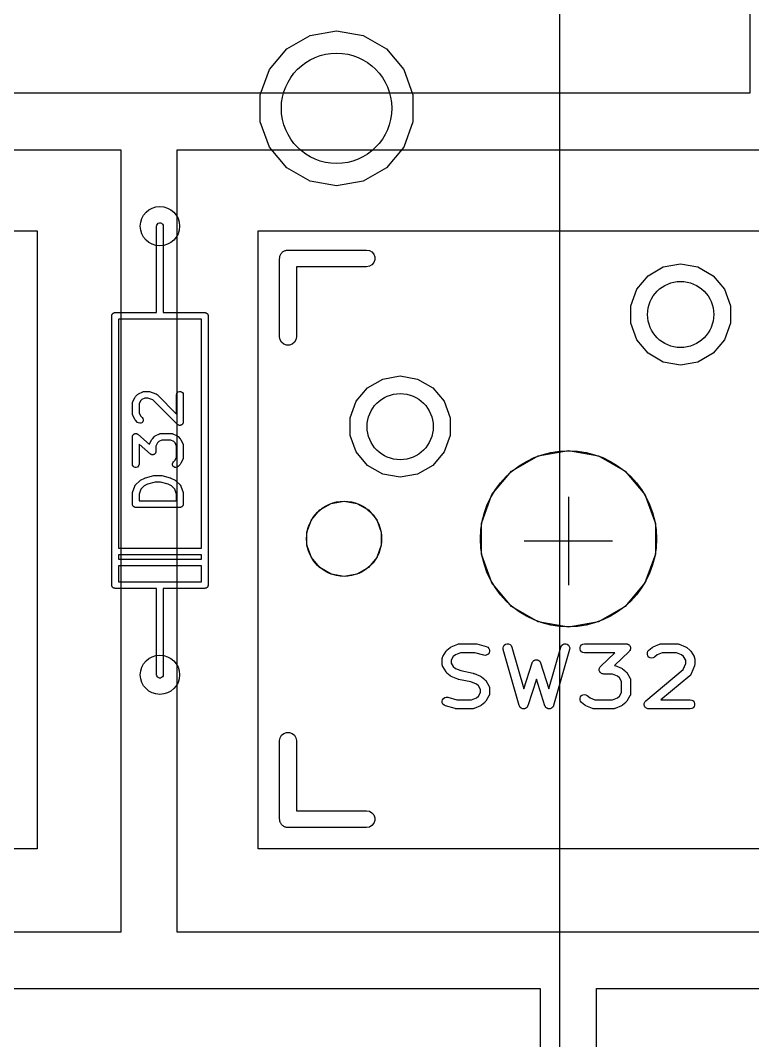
# Model space of a CAD drawing. Header units: millimetres. Extents: x 71 to 299, y 93 to 256.
# Drawn here: x 126.04 to 142.62, y 147.42 to 170.52 of the extents above; entities that cross this region are included whole.
import ezdxf

# ---------------------------------------------------------------- set-up
doc = ezdxf.new("R2010")
doc.units = ezdxf.units.MM
for name, color, linetype in [('BLACK', 7, 'Continuous'), ('PCB', 4, 'Continuous'), ('PCB_参照', 4, 'Continuous'), ('プレート', 6, 'Continuous'), ('物理キー', 7, 'Continuous'), ('裏面', 3, 'Continuous')]:
    doc.layers.add(name, color=color, linetype=linetype)
doc.layers.add('補助線', color=4, linetype='Continuous', transparency=0.6)

# ---------------------------------------------------------------- blocks, each defined once
blk = doc.blocks.new('PCB詳細')
at = {"layer": 'BLACK'}
for p, q in [((67.8708, -86.9043), (68.3992, -86.5993)), ((68.3992, -86.5993), (69, -86.4933)), ((69, -86.4933), (69.6008, -86.5993)), ((69.6008, -86.5993), (70.1292, -86.9043)), ((67.4787, -87.3717), (67.8708, -86.9043)), ((70.1292, -86.9043), (70.5213, -87.3717)), ((67.27, -87.945), (67.4787, -87.3717)), ((70.5213, -87.3717), (70.73, -87.945)), ((67.27, -88.555), (67.27, -87.945)), ((70.73, -87.945), (70.73, -88.555)), ((67.4787, -89.1283), (67.27, -88.555)), ((70.73, -88.555), (70.5213, -89.1283)), ((67.8708, -89.5957), (67.4787, -89.1283)), ((70.5213, -89.1283), (70.1292, -89.5957)), ((68.3992, -89.9007), (67.8708, -89.5957)), ((70.1292, -89.5957), (69.6008, -89.9007)), ((69, -90.0067), (68.3992, -89.9007)), ((69.6008, -89.9007), (69, -90.0067)), ((64.925, -90.92), (64.9295, -90.8943)), ((64.925, -92.19), (64.925, -90.92)), ((64.9295, -90.8943), (64.9425, -90.8718)), ((64.9425, -90.8718), (64.9625, -90.855)), ((64.9625, -90.855), (64.987, -90.8461)), ((64.987, -90.8461), (65.013, -90.8461)), ((65.013, -90.8461), (65.0375, -90.855)), ((65.0375, -90.855), (65.0575, -90.8718)), ((65.0575, -90.8718), (65.0705, -90.8943)), ((65.0705, -90.8943), (65.075, -90.92)), ((65.075, -90.92), (65.075, -92.19)), ((67.7775, -91.5041), (67.792, -91.4957)), ((67.792, -91.4957), (67.8047, -91.485)), ((67.8047, -91.485), (67.8204, -91.4793)), ((67.8204, -91.4793), (67.8348, -91.471)), ((67.8348, -91.471), (67.8513, -91.4681)), ((67.8513, -91.4681), (67.8669, -91.4624)), ((67.8669, -91.4624), (67.8836, -91.4624)), ((67.8836, -91.4624), (67.9, -91.4595)), ((67.9, -91.4595), (69.678, -91.4595)), ((69.678, -91.4595), (69.7432, -91.471)), ((69.7432, -91.471), (69.8005, -91.5041)), ((67.7095, -91.65), (67.7124, -91.6336)), ((67.7095, -93.428), (67.7095, -91.65)), ((67.7124, -91.6169), (67.7181, -91.6013)), ((67.7124, -91.6336), (67.7124, -91.6169)), ((67.7181, -91.6013), (67.721, -91.5848)), ((67.721, -91.5848), (67.7293, -91.5704)), ((67.7293, -91.5704), (67.735, -91.5547)), ((67.735, -91.5547), (67.7457, -91.542)), ((67.7457, -91.542), (67.7541, -91.5275)), ((67.7541, -91.5275), (67.7668, -91.5168)), ((67.7668, -91.5168), (67.7775, -91.5041)), ((69.8005, -91.5041), (69.843, -91.5547)), ((69.843, -91.5547), (69.8656, -91.6169)), ((69.8656, -91.6831), (69.843, -91.7452)), ((69.8656, -91.6169), (69.8656, -91.6831)), ((69.678, -91.8405), (68.0905, -91.8405)), ((68.0905, -91.8405), (68.0905, -93.428)), ((69.7432, -91.829), (69.678, -91.8405)), ((69.8005, -91.7959), (69.7432, -91.829)), ((69.843, -91.7452), (69.8005, -91.7959)), ((76.0525, -92.0411), (76.3976, -91.8418)), ((76.3976, -91.8418), (76.79, -91.7726)), ((76.79, -91.7726), (77.1824, -91.8418)), ((77.1824, -91.8418), (77.5275, -92.0411)), ((64.925, -92.877), (64.925, -92.19)), ((65.075, -92.19), (65.075, -92.877)), ((75.7964, -92.3463), (76.0525, -92.0411)), ((77.5275, -92.0411), (77.7836, -92.3463)), ((75.6601, -92.7208), (75.7964, -92.3463)), ((77.7836, -92.3463), (77.9199, -92.7208)), ((63.9415, -92.8913), (63.9465, -92.887)), ((63.9465, -92.887), (63.9527, -92.8848)), ((63.9527, -92.8848), (63.9583, -92.8815)), ((63.9583, -92.8815), (63.9648, -92.8804)), ((63.9648, -92.8804), (63.971, -92.8781)), ((63.971, -92.8781), (63.9775, -92.8781)), ((63.9775, -92.8781), (63.984, -92.877)), ((63.984, -92.877), (64.925, -92.877)), ((65.075, -92.877), (66.016, -92.877)), ((66.016, -92.877), (66.0225, -92.8781)), ((66.0225, -92.8781), (66.029, -92.8781)), ((66.029, -92.8781), (66.0352, -92.8804)), ((66.0352, -92.8804), (66.0417, -92.8815)), ((66.0417, -92.8815), (66.0473, -92.8848)), ((66.0473, -92.8848), (66.0535, -92.887)), ((66.0535, -92.887), (66.0585, -92.8913)), ((75.6601, -93.1192), (75.6601, -92.7208)), ((77.9199, -92.7208), (77.9199, -93.1192)), ((63.909, -92.952), (63.9101, -92.9455)), ((63.909, -99.048), (63.909, -92.952)), ((63.9101, -92.939), (63.9124, -92.9328)), ((63.9101, -92.9455), (63.9101, -92.939)), ((63.9124, -92.9328), (63.9135, -92.9263)), ((63.9135, -92.9263), (63.9168, -92.9207)), ((63.9168, -92.9207), (63.919, -92.9145)), ((63.919, -92.9145), (63.9233, -92.9095)), ((63.9233, -92.9095), (63.9265, -92.9038)), ((63.9265, -92.9038), (63.9316, -92.8996)), ((63.9316, -92.8996), (63.9358, -92.8945)), ((63.9358, -92.8945), (63.9415, -92.8913)), ((65, -93.027), (64.059, -93.027)), ((64.059, -93.027), (64.059, -98.211)), ((65.941, -93.027), (65, -93.027)), ((65.941, -98.211), (65.941, -93.027)), ((66.0585, -92.8913), (66.0642, -92.8945)), ((66.0642, -92.8945), (66.0684, -92.8996)), ((66.0684, -92.8996), (66.0735, -92.9038)), ((66.0735, -92.9038), (66.0767, -92.9095)), ((66.0767, -92.9095), (66.081, -92.9145)), ((66.081, -92.9145), (66.0832, -92.9207)), ((66.0832, -92.9207), (66.0865, -92.9263)), ((66.0865, -92.9263), (66.0876, -92.9328)), ((66.0876, -92.9328), (66.0899, -92.939)), ((66.0899, -92.939), (66.0899, -92.9455)), ((66.0899, -92.9455), (66.091, -92.952)), ((66.091, -92.952), (66.091, -99.048)), ((75.7964, -93.4937), (75.6601, -93.1192)), ((77.9199, -93.1192), (77.7836, -93.4937)), ((67.721, -93.4932), (67.7095, -93.428)), ((67.7541, -93.5505), (67.721, -93.4932)), ((67.8047, -93.593), (67.7541, -93.5505)), ((68.0459, -93.5505), (67.9952, -93.593)), ((68.079, -93.4932), (68.0459, -93.5505)), ((68.0905, -93.428), (68.079, -93.4932)), ((76.0525, -93.7989), (75.7964, -93.4937)), ((77.7836, -93.4937), (77.5275, -93.7989)), ((67.8669, -93.6156), (67.8047, -93.593)), ((67.9331, -93.6156), (67.8669, -93.6156)), ((67.9952, -93.593), (67.9331, -93.6156)), ((76.3976, -93.9982), (76.0525, -93.7989)), ((77.5275, -93.7989), (77.1824, -93.9982)), ((76.79, -94.0674), (76.3976, -93.9982)), ((77.1824, -93.9982), (76.79, -94.0674)), ((69.7025, -94.5811), (70.0476, -94.3818)), ((70.0476, -94.3818), (70.44, -94.3126)), ((70.44, -94.3126), (70.8324, -94.3818)), ((70.8324, -94.3818), (71.1775, -94.5811)), ((64.447, -94.7803), (64.4946, -94.7327)), ((64.4946, -94.7327), (64.5044, -94.7258)), ((64.5044, -94.7258), (64.5141, -94.7186)), ((64.5141, -94.7186), (64.6093, -94.671)), ((64.6093, -94.671), (64.6135, -94.6698)), ((64.6135, -94.6698), (64.6172, -94.6676)), ((64.6172, -94.6676), (64.6259, -94.6661)), ((64.6259, -94.6661), (64.6343, -94.6636)), ((64.6343, -94.6636), (64.6386, -94.6638)), ((64.6386, -94.6638), (64.6429, -94.6631)), ((64.6429, -94.6631), (64.7381, -94.6631)), ((64.7381, -94.6631), (64.7499, -94.6652)), ((64.7499, -94.6652), (64.7618, -94.6669)), ((64.7618, -94.6669), (64.9047, -94.7146)), ((64.9047, -94.7146), (64.9085, -94.7166)), ((64.9085, -94.7166), (64.9126, -94.7177)), ((64.9126, -94.7177), (64.9198, -94.7228)), ((64.9198, -94.7228), (64.9276, -94.727)), ((64.9276, -94.727), (64.9304, -94.7302)), ((64.9304, -94.7302), (64.934, -94.7327)), ((64.934, -94.7327), (65.3774, -95.1761)), ((65.3774, -94.7381), (65.3819, -94.7124)), ((65.3774, -95.1761), (65.3774, -94.7381)), ((65.3819, -94.7124), (65.3949, -94.6899)), ((65.3949, -94.6899), (65.4149, -94.6731)), ((65.4149, -94.6731), (65.4394, -94.6642)), ((65.4394, -94.6642), (65.4654, -94.6642)), ((65.4654, -94.6642), (65.4899, -94.6731)), ((65.4899, -94.6731), (65.5098, -94.6899)), ((65.5098, -94.6899), (65.5229, -94.7124)), ((65.5229, -94.7124), (65.5274, -94.7381)), ((65.5274, -94.7381), (65.5274, -95.3571)), ((69.4464, -94.8863), (69.7025, -94.5811)), ((71.1775, -94.5811), (71.4336, -94.8863)), ((64.3774, -94.9286), (64.3781, -94.9243)), ((64.3774, -95.1667), (64.3774, -94.9286)), ((64.3779, -94.92), (64.3804, -94.9116)), ((64.3781, -94.9243), (64.3779, -94.92)), ((64.3804, -94.9116), (64.3819, -94.9029)), ((64.3819, -94.9029), (64.3841, -94.8992)), ((64.3841, -94.8992), (64.3853, -94.895)), ((64.3853, -94.895), (64.4329, -94.7998)), ((64.4329, -94.7998), (64.4401, -94.7901)), ((64.4401, -94.7901), (64.447, -94.7803)), ((64.5616, -94.8778), (64.5274, -94.9463)), ((64.5274, -94.9463), (64.5274, -95.149)), ((64.592, -94.8474), (64.5616, -94.8778)), ((64.6606, -94.8131), (64.592, -94.8474)), ((64.7259, -94.8131), (64.6606, -94.8131)), ((64.8404, -94.8513), (64.7259, -94.8131)), ((65.3993, -95.4102), (64.8404, -94.8513)), ((69.3101, -95.2608), (69.4464, -94.8863)), ((71.4336, -94.8863), (71.5699, -95.2608)), ((64.3781, -95.1709), (64.3774, -95.1667)), ((64.3779, -95.1752), (64.3781, -95.1709)), ((64.3804, -95.1837), (64.3779, -95.1752)), ((64.3819, -95.1923), (64.3804, -95.1837)), ((64.3841, -95.1961), (64.3819, -95.1923)), ((64.3853, -95.2002), (64.3841, -95.1961)), ((64.4329, -95.2954), (64.3853, -95.2002)), ((64.5274, -95.149), (64.5616, -95.2175)), ((64.4401, -95.3051), (64.4329, -95.2954)), ((64.447, -95.3149), (64.4401, -95.3051)), ((64.4946, -95.3626), (64.447, -95.3149)), ((64.5159, -95.3775), (64.4946, -95.3626)), ((64.5411, -95.3842), (64.5159, -95.3775)), ((64.567, -95.382), (64.5411, -95.3842)), ((64.5616, -95.2175), (64.6007, -95.2565)), ((64.5906, -95.371), (64.567, -95.382)), ((64.6091, -95.3525), (64.5906, -95.371)), ((64.6007, -95.2565), (64.6156, -95.2778)), ((64.6201, -95.3289), (64.6091, -95.3525)), ((64.6156, -95.2778), (64.6223, -95.303)), ((64.6223, -95.303), (64.6201, -95.3289)), ((65.4074, -95.4158), (65.3993, -95.4102)), ((65.4149, -95.4221), (65.4074, -95.4158)), ((65.418, -95.4232), (65.4149, -95.4221)), ((65.4207, -95.4251), (65.418, -95.4232)), ((65.4302, -95.4277), (65.4207, -95.4251)), ((65.4394, -95.431), (65.4302, -95.4277)), ((65.4427, -95.431), (65.4394, -95.431)), ((65.4458, -95.4319), (65.4427, -95.431)), ((65.4556, -95.431), (65.4458, -95.4319)), ((65.4654, -95.431), (65.4556, -95.431)), ((65.4685, -95.4299), (65.4654, -95.431)), ((65.4718, -95.4296), (65.4685, -95.4299)), ((65.4807, -95.4254), (65.4718, -95.4296)), ((65.4899, -95.4221), (65.4807, -95.4254)), ((65.4924, -95.42), (65.4899, -95.4221)), ((65.4954, -95.4186), (65.4924, -95.42)), ((65.5023, -95.4116), (65.4954, -95.4186)), ((65.5098, -95.4054), (65.5023, -95.4116)), ((65.5115, -95.4025), (65.5098, -95.4054)), ((65.5138, -95.4002), (65.5115, -95.4025)), ((65.518, -95.3913), (65.5138, -95.4002)), ((65.5229, -95.3828), (65.518, -95.3913)), ((65.5234, -95.3795), (65.5229, -95.3828)), ((65.5248, -95.3766), (65.5234, -95.3795)), ((65.5257, -95.3668), (65.5248, -95.3766)), ((65.5274, -95.3571), (65.5257, -95.3668)), ((69.3101, -95.6592), (69.3101, -95.2608)), ((71.5699, -95.2608), (71.5699, -95.6592)), ((64.3819, -95.6648), (64.3856, -95.6585)), ((64.3856, -95.6585), (64.3882, -95.6516)), ((64.3882, -95.6516), (64.392, -95.6473)), ((64.392, -95.6473), (64.3949, -95.6423)), ((64.3949, -95.6423), (64.4005, -95.6376)), ((64.4005, -95.6376), (64.4054, -95.632)), ((64.4054, -95.632), (64.4104, -95.6292)), ((64.4104, -95.6292), (64.4149, -95.6255)), ((64.4149, -95.6255), (64.4218, -95.623)), ((64.4218, -95.623), (64.4282, -95.6195)), ((64.4282, -95.6195), (64.4339, -95.6186)), ((64.4339, -95.6186), (64.4394, -95.6166)), ((64.4394, -95.6166), (64.4467, -95.6166)), ((64.4467, -95.6166), (64.4539, -95.6155)), ((64.4539, -95.6155), (64.4596, -95.6166)), ((64.4596, -95.6166), (64.4654, -95.6166)), ((64.4654, -95.6166), (64.4723, -95.6191)), ((64.4723, -95.6191), (64.4795, -95.6205)), ((64.4795, -95.6205), (64.4844, -95.6235)), ((64.4844, -95.6235), (64.4899, -95.6255)), ((64.4899, -95.6255), (64.4955, -95.6302)), ((64.4955, -95.6302), (64.5018, -95.634)), ((64.5018, -95.634), (64.7618, -95.8615)), ((64.895, -95.671), (64.9903, -95.6234)), ((64.9903, -95.6234), (64.9944, -95.6222)), ((64.9944, -95.6222), (64.9982, -95.62)), ((64.9982, -95.62), (65.0068, -95.6185)), ((65.0068, -95.6185), (65.0152, -95.616)), ((65.0152, -95.616), (65.0196, -95.6162)), ((65.0196, -95.6162), (65.0238, -95.6155)), ((65.0238, -95.6155), (65.2619, -95.6155)), ((65.2619, -95.6155), (65.2662, -95.6162)), ((65.2662, -95.6162), (65.2705, -95.616)), ((65.2705, -95.616), (65.2789, -95.6185)), ((65.2789, -95.6185), (65.2876, -95.62)), ((65.2876, -95.62), (65.2913, -95.6222)), ((65.2913, -95.6222), (65.2954, -95.6234)), ((65.2954, -95.6234), (65.3907, -95.671)), ((69.4464, -96.0337), (69.3101, -95.6592)), ((71.5699, -95.6592), (71.4336, -96.0337)), ((64.3774, -95.6905), (64.3787, -95.6833)), ((64.3774, -96.3095), (64.3774, -95.6905)), ((64.3787, -95.6833), (64.3788, -95.6759)), ((64.3788, -95.6759), (64.3809, -95.6705)), ((64.3809, -95.6705), (64.3819, -95.6648)), ((64.7839, -96.0803), (64.5274, -95.8558)), ((64.5274, -95.8558), (64.5274, -96.3095)), ((64.7618, -95.8615), (64.7629, -95.8553)), ((64.7629, -95.8553), (64.765, -95.8516)), ((64.765, -95.8516), (64.7663, -95.8474)), ((64.7663, -95.8474), (64.8139, -95.7522)), ((64.8139, -95.7522), (64.821, -95.7425)), ((64.821, -95.7425), (64.8279, -95.7327)), ((64.8279, -95.7327), (64.8755, -95.6851)), ((64.8755, -95.6851), (64.8854, -95.6782)), ((64.8854, -95.6782), (64.895, -95.671)), ((64.9426, -95.8301), (64.9083, -95.8987)), ((64.973, -95.7997), (64.9426, -95.8301)), ((65.0415, -95.7655), (64.973, -95.7997)), ((65.2442, -95.7655), (65.0415, -95.7655)), ((65.3127, -95.7997), (65.2442, -95.7655)), ((65.3431, -95.8301), (65.3127, -95.7997)), ((65.3774, -95.8987), (65.3431, -95.8301)), ((65.3907, -95.671), (65.4003, -95.6782)), ((65.4003, -95.6782), (65.4102, -95.6851)), ((65.4102, -95.6851), (65.4578, -95.7327)), ((65.4578, -95.7327), (65.4647, -95.7425)), ((65.4647, -95.7425), (65.4718, -95.7522)), ((65.4718, -95.7522), (65.5195, -95.8474)), ((65.5195, -95.8474), (65.5207, -95.8516)), ((65.5207, -95.8516), (65.5229, -95.8553)), ((65.5229, -95.8553), (65.5244, -95.864)), ((65.5244, -95.864), (65.5269, -95.8724)), ((65.5269, -95.8724), (65.5266, -95.8767)), ((65.5266, -95.8767), (65.5274, -95.881)), ((65.5274, -95.881), (65.5274, -96.1667)), ((64.7902, -96.084), (64.7839, -96.0803)), ((64.7958, -96.0888), (64.7902, -96.084)), ((64.8013, -96.0907), (64.7958, -96.0888)), ((64.8062, -96.0937), (64.8013, -96.0907)), ((64.8134, -96.0952), (64.8062, -96.0937)), ((64.8203, -96.0977), (64.8134, -96.0952)), ((64.8261, -96.0977), (64.8203, -96.0977)), ((64.8318, -96.0988), (64.8261, -96.0977)), ((64.839, -96.0977), (64.8318, -96.0988)), ((64.8464, -96.0977), (64.839, -96.0977)), ((64.8518, -96.0957), (64.8464, -96.0977)), ((64.8575, -96.0948), (64.8518, -96.0957)), ((64.8639, -96.0913), (64.8575, -96.0948)), ((64.8708, -96.0888), (64.8639, -96.0913)), ((64.8753, -96.085), (64.8708, -96.0888)), ((64.8803, -96.0823), (64.8753, -96.085)), ((64.8852, -96.0767), (64.8803, -96.0823)), ((64.8908, -96.072), (64.8852, -96.0767)), ((64.8937, -96.067), (64.8908, -96.072)), ((64.8975, -96.0626), (64.8937, -96.067)), ((64.9001, -96.0558), (64.8975, -96.0626)), ((64.9038, -96.0495), (64.9001, -96.0558)), ((64.9048, -96.0438), (64.9038, -96.0495)), ((64.9069, -96.0384), (64.9048, -96.0438)), ((64.9071, -96.031), (64.9069, -96.0384)), ((64.9083, -96.0238), (64.9071, -96.031)), ((64.9083, -95.8987), (64.9083, -96.0238)), ((65.3774, -96.149), (65.3774, -95.8987)), ((69.7025, -96.3389), (69.4464, -96.0337)), ((71.4336, -96.0337), (71.1775, -96.3389)), ((72.9634, -96.4667), (73.5654, -96.1192)), ((73.5654, -96.1192), (74.25, -95.9985)), ((74.25, -95.9985), (74.9346, -96.1192)), ((74.9346, -96.1192), (75.5365, -96.4667)), ((64.3819, -96.3352), (64.3774, -96.3095)), ((64.3949, -96.3577), (64.3819, -96.3352)), ((64.5229, -96.3352), (64.5098, -96.3577)), ((64.5274, -96.3095), (64.5229, -96.3352)), ((65.2824, -96.303), (65.2892, -96.2778)), ((65.2847, -96.3289), (65.2824, -96.303)), ((65.2957, -96.3525), (65.2847, -96.3289)), ((65.2892, -96.2778), (65.3041, -96.2565)), ((65.3141, -96.371), (65.2957, -96.3525)), ((65.3041, -96.2565), (65.3431, -96.2175)), ((65.3431, -96.2175), (65.3774, -96.149)), ((65.4578, -96.3149), (65.4102, -96.3626)), ((65.4647, -96.3051), (65.4578, -96.3149)), ((65.4718, -96.2954), (65.4647, -96.3051)), ((65.5195, -96.2002), (65.4718, -96.2954)), ((65.5207, -96.1961), (65.5195, -96.2002)), ((65.5229, -96.1923), (65.5207, -96.1961)), ((65.5244, -96.1837), (65.5229, -96.1923)), ((65.5269, -96.1752), (65.5244, -96.1837)), ((65.5274, -96.1667), (65.5266, -96.1709)), ((65.5266, -96.1709), (65.5269, -96.1752)), ((70.0476, -96.5382), (69.7025, -96.3389)), ((71.1775, -96.3389), (70.8324, -96.5382)), ((64.4149, -96.3745), (64.3949, -96.3577)), ((64.4394, -96.3834), (64.4149, -96.3745)), ((64.4654, -96.3834), (64.4394, -96.3834)), ((64.4899, -96.3745), (64.4654, -96.3834)), ((64.5098, -96.3577), (64.4899, -96.3745)), ((64.6723, -96.6177), (64.8628, -96.5701)), ((64.8628, -96.5701), (64.8719, -96.5694)), ((64.8719, -96.5694), (64.881, -96.5679)), ((64.881, -96.5679), (65.0238, -96.5679)), ((65.0238, -96.5679), (65.0328, -96.5694)), ((65.0328, -96.5694), (65.042, -96.5701)), ((65.042, -96.5701), (65.2325, -96.6177)), ((65.3377, -96.382), (65.3141, -96.371)), ((65.3637, -96.3842), (65.3377, -96.382)), ((65.3888, -96.3775), (65.3637, -96.3842)), ((65.4102, -96.3626), (65.3888, -96.3775)), ((70.44, -96.6074), (70.0476, -96.5382)), ((70.8324, -96.5382), (70.44, -96.6074)), ((72.5166, -96.9992), (72.9634, -96.4667)), ((75.5365, -96.4667), (75.9834, -96.9992)), ((64.3812, -96.9525), (64.4288, -96.8096)), ((64.4288, -96.8096), (64.4309, -96.8058)), ((64.4309, -96.8058), (64.432, -96.8016)), ((64.432, -96.8016), (64.4371, -96.7944)), ((64.4371, -96.7944), (64.4413, -96.7867)), ((64.4413, -96.7867), (64.4445, -96.7838)), ((64.4445, -96.7838), (64.447, -96.7803)), ((64.447, -96.7803), (64.5422, -96.6851)), ((64.5422, -96.6851), (64.552, -96.6782)), ((64.552, -96.6782), (64.5617, -96.671)), ((64.5617, -96.671), (64.6569, -96.6234)), ((64.6397, -96.7997), (64.5656, -96.8738)), ((64.7167, -96.7612), (64.6397, -96.7997)), ((64.6569, -96.6234), (64.6648, -96.6211)), ((64.6648, -96.6211), (64.6723, -96.6177)), ((64.8902, -96.7179), (64.7167, -96.7612)), ((65.0146, -96.7179), (64.8902, -96.7179)), ((65.1881, -96.7612), (65.0146, -96.7179)), ((65.2651, -96.7997), (65.1881, -96.7612)), ((65.2325, -96.6177), (65.24, -96.6211)), ((65.24, -96.6211), (65.2478, -96.6234)), ((65.2478, -96.6234), (65.3431, -96.671)), ((65.3392, -96.8738), (65.2651, -96.7997)), ((65.3431, -96.671), (65.3527, -96.6782)), ((65.3527, -96.6782), (65.3626, -96.6851)), ((65.3626, -96.6851), (65.4578, -96.7803)), ((65.4578, -96.7803), (65.4603, -96.7838)), ((65.4603, -96.7838), (65.4635, -96.7867)), ((65.4635, -96.7867), (65.4677, -96.7944)), ((65.4677, -96.7944), (65.4727, -96.8016)), ((65.4727, -96.8016), (65.4739, -96.8058)), ((65.4739, -96.8058), (65.4759, -96.8096)), ((65.4759, -96.8096), (65.5235, -96.9525)), ((64.3774, -96.9762), (64.3795, -96.9643)), ((64.3774, -97.2143), (64.3774, -96.9762)), ((64.3795, -96.9643), (64.3812, -96.9525)), ((64.5656, -96.8738), (64.5274, -96.9884)), ((64.5274, -96.9884), (64.5274, -97.1393)), ((65.3774, -96.9884), (65.3392, -96.8738)), ((65.3774, -97.1393), (65.3774, -96.9884)), ((65.5235, -96.9525), (65.5253, -96.9643)), ((65.5253, -96.9643), (65.5274, -96.9762)), ((65.5274, -96.9762), (65.5274, -97.2143)), ((72.2789, -97.6524), (72.5166, -96.9992)), ((75.9834, -96.9992), (76.2211, -97.6524)), ((64.3785, -97.2207), (64.3774, -97.2143)), ((64.3785, -97.2273), (64.3785, -97.2207)), ((64.3808, -97.2335), (64.3785, -97.2273)), ((64.3819, -97.2399), (64.3808, -97.2335)), ((64.3852, -97.2456), (64.3819, -97.2399)), ((64.3874, -97.2518), (64.3852, -97.2456)), ((64.3916, -97.2568), (64.3874, -97.2518)), ((64.3949, -97.2625), (64.3916, -97.2568)), ((64.4, -97.2667), (64.3949, -97.2625)), ((64.4042, -97.2717), (64.4, -97.2667)), ((64.4099, -97.275), (64.4042, -97.2717)), ((64.4149, -97.2792), (64.4099, -97.275)), ((64.421, -97.2815), (64.4149, -97.2792)), ((64.5274, -97.1393), (65.3774, -97.1393)), ((65.4899, -97.2792), (65.4837, -97.2815)), ((65.4949, -97.275), (65.4899, -97.2792)), ((65.5006, -97.2717), (65.4949, -97.275)), ((65.5048, -97.2667), (65.5006, -97.2717)), ((65.5098, -97.2625), (65.5048, -97.2667)), ((65.5131, -97.2568), (65.5098, -97.2625)), ((65.5173, -97.2518), (65.5131, -97.2568)), ((65.5196, -97.2456), (65.5173, -97.2518)), ((65.5229, -97.2399), (65.5196, -97.2456)), ((65.524, -97.2335), (65.5229, -97.2399)), ((65.5262, -97.2273), (65.524, -97.2335)), ((65.5274, -97.2143), (65.5262, -97.2207)), ((65.5262, -97.2207), (65.5262, -97.2273)), ((68.621, -97.3457), (68.8779, -97.1974)), ((68.8779, -97.1974), (69.17, -97.1458)), ((69.17, -97.1458), (69.4621, -97.1974)), ((69.4621, -97.1974), (69.719, -97.3457)), ((64.4267, -97.2848), (64.421, -97.2815)), ((64.4332, -97.2859), (64.4267, -97.2848)), ((64.4394, -97.2881), (64.4332, -97.2859)), ((64.4459, -97.2881), (64.4394, -97.2881)), ((64.4524, -97.2893), (64.4459, -97.2881)), ((65.4524, -97.2893), (64.4524, -97.2893)), ((65.4588, -97.2881), (65.4524, -97.2893)), ((65.4654, -97.2881), (65.4588, -97.2881)), ((65.4716, -97.2859), (65.4654, -97.2881)), ((65.478, -97.2848), (65.4716, -97.2859)), ((65.4837, -97.2815), (65.478, -97.2848)), ((68.4303, -97.5729), (68.621, -97.3457)), ((69.719, -97.3457), (69.9097, -97.5729)), ((68.3288, -97.8517), (68.4303, -97.5729)), ((69.9097, -97.5729), (70.0112, -97.8517)), ((72.2789, -98.3476), (72.2789, -97.6524)), ((76.2211, -97.6524), (76.2211, -98.3476)), ((68.3288, -98.1483), (68.3288, -97.8517)), ((70.0112, -97.8517), (70.0112, -98.1483)), ((68.4303, -98.4271), (68.3288, -98.1483)), ((70.0112, -98.1483), (69.9097, -98.4271)), ((64.059, -98.211), (65.941, -98.211)), ((64.059, -98.361), (64.059, -98.465)), ((65.941, -98.361), (64.059, -98.361)), ((65.941, -98.465), (65.941, -98.361)), ((68.621, -98.6543), (68.4303, -98.4271)), ((69.9097, -98.4271), (69.719, -98.6543)), ((72.5166, -99.0008), (72.2789, -98.3476)), ((76.2211, -98.3476), (75.9834, -99.0008)), ((64.059, -98.465), (65.941, -98.465)), ((65.941, -98.615), (64.059, -98.615)), ((64.059, -98.615), (64.059, -98.973)), ((65.941, -98.973), (65.941, -98.615)), ((68.8779, -98.8026), (68.621, -98.6543)), ((69.719, -98.6543), (69.4621, -98.8026)), ((69.17, -98.8541), (68.8779, -98.8026)), ((69.4621, -98.8026), (69.17, -98.8541)), ((63.9101, -99.0545), (63.909, -99.048)), ((63.9101, -99.061), (63.9101, -99.0545)), ((63.9124, -99.0672), (63.9101, -99.061)), ((63.9135, -99.0737), (63.9124, -99.0672)), ((63.9168, -99.0793), (63.9135, -99.0737)), ((63.919, -99.0855), (63.9168, -99.0793)), ((63.9233, -99.0905), (63.919, -99.0855)), ((63.9265, -99.0962), (63.9233, -99.0905)), ((63.9316, -99.1004), (63.9265, -99.0962)), ((63.9358, -99.1055), (63.9316, -99.1004)), ((63.9415, -99.1087), (63.9358, -99.1055)), ((63.9465, -99.113), (63.9415, -99.1087)), ((63.9527, -99.1152), (63.9465, -99.113)), ((63.9583, -99.1185), (63.9527, -99.1152)), ((63.9648, -99.1196), (63.9583, -99.1185)), ((63.971, -99.1219), (63.9648, -99.1196)), ((63.9775, -99.1219), (63.971, -99.1219)), ((63.984, -99.123), (63.9775, -99.1219)), ((64.925, -99.123), (63.984, -99.123)), ((64.059, -98.973), (65, -98.973)), ((64.925, -99.81), (64.925, -99.123)), ((65, -98.973), (65.941, -98.973)), ((66.016, -99.123), (65.075, -99.123)), ((65.075, -99.123), (65.075, -99.81)), ((66.0225, -99.1219), (66.016, -99.123)), ((66.029, -99.1219), (66.0225, -99.1219)), ((66.0352, -99.1196), (66.029, -99.1219)), ((66.0417, -99.1185), (66.0352, -99.1196)), ((66.0473, -99.1152), (66.0417, -99.1185)), ((66.0535, -99.113), (66.0473, -99.1152)), ((66.0585, -99.1087), (66.0535, -99.113)), ((66.0642, -99.1055), (66.0585, -99.1087)), ((66.0684, -99.1004), (66.0642, -99.1055)), ((66.0735, -99.0962), (66.0684, -99.1004)), ((66.0767, -99.0905), (66.0735, -99.0962)), ((66.081, -99.0855), (66.0767, -99.0905)), ((66.0832, -99.0793), (66.081, -99.0855)), ((66.0865, -99.0737), (66.0832, -99.0793)), ((66.0876, -99.0672), (66.0865, -99.0737)), ((66.0899, -99.061), (66.0876, -99.0672)), ((66.091, -99.048), (66.0899, -99.0545)), ((66.0899, -99.0545), (66.0899, -99.061)), ((72.9634, -99.5332), (72.5166, -99.0008)), ((75.9834, -99.0008), (75.5365, -99.5332)), ((73.5654, -99.8808), (72.9634, -99.5332)), ((75.5365, -99.5332), (74.9346, -99.8808)), ((64.925, -101.08), (64.925, -99.81)), ((65.075, -99.81), (65.075, -101.08)), ((74.25, -100.002), (73.5654, -99.8808)), ((74.9346, -99.8808), (74.25, -100.002)), ((71.4998, -100.522), (71.5724, -100.462)), ((71.5724, -100.462), (71.5856, -100.454)), ((71.5856, -100.454), (71.5984, -100.446)), ((71.5984, -100.446), (71.7435, -100.386)), ((71.7435, -100.386), (71.7458, -100.385)), ((71.7458, -100.385), (71.7478, -100.384)), ((71.7478, -100.384), (71.7629, -100.381)), ((71.7629, -100.381), (71.7779, -100.378)), ((71.7779, -100.378), (71.7803, -100.378)), ((71.7803, -100.378), (71.7826, -100.378)), ((71.7826, -100.378), (72.1454, -100.378)), ((72.1454, -100.378), (72.159, -100.38)), ((72.159, -100.38), (72.1726, -100.382)), ((72.1726, -100.382), (72.3903, -100.442)), ((72.3903, -100.442), (72.4222, -100.457)), ((72.4222, -100.457), (72.4469, -100.482)), ((72.4469, -100.482), (72.4615, -100.515)), ((72.4615, -100.515), (72.4643, -100.55)), ((72.7698, -100.472), (72.7784, -100.438)), ((72.7735, -100.507), (72.7698, -100.472)), ((73.1363, -101.777), (72.7735, -100.507)), ((72.7784, -100.438), (72.7981, -100.409)), ((72.7981, -100.409), (72.8267, -100.388)), ((72.8267, -100.388), (72.8606, -100.378)), ((72.8606, -100.378), (72.8958, -100.381)), ((72.8958, -100.381), (72.928, -100.395)), ((72.928, -100.395), (72.9534, -100.42)), ((72.9534, -100.42), (72.9688, -100.452)), ((72.9688, -100.452), (73.2395, -101.399)), ((73.8091, -101.399), (74.0797, -100.452)), ((74.2751, -100.507), (73.9123, -101.777)), ((74.0797, -100.452), (74.0952, -100.42)), ((74.0952, -100.42), (74.1205, -100.395)), ((74.1205, -100.395), (74.1528, -100.381)), ((74.1528, -100.381), (74.188, -100.378)), ((74.188, -100.378), (74.2219, -100.388)), ((74.2219, -100.388), (74.2504, -100.409)), ((74.2504, -100.409), (74.2702, -100.438)), ((74.2702, -100.438), (74.2788, -100.472)), ((74.2788, -100.472), (74.2751, -100.507)), ((74.5128, -100.462), (74.5249, -100.429)), ((74.5128, -100.497), (74.5128, -100.462)), ((74.5249, -100.53), (74.5128, -100.497)), ((74.5249, -100.429), (74.5476, -100.402)), ((74.5476, -100.402), (74.5781, -100.384)), ((74.5781, -100.384), (74.6129, -100.378)), ((74.6129, -100.378), (75.5563, -100.378)), ((75.5563, -100.378), (75.5706, -100.38)), ((75.5706, -100.38), (75.585, -100.382)), ((75.585, -100.382), (75.5879, -100.383)), ((75.5879, -100.383), (75.591, -100.384)), ((75.591, -100.384), (75.6036, -100.391)), ((75.6036, -100.391), (75.6166, -100.398)), ((75.6166, -100.398), (75.6188, -100.4)), ((75.6188, -100.4), (75.6216, -100.402)), ((75.6216, -100.402), (75.6309, -100.413)), ((75.6309, -100.413), (75.6409, -100.423)), ((75.6409, -100.423), (75.6422, -100.426)), ((75.6422, -100.426), (75.6443, -100.429)), ((75.6443, -100.429), (75.6492, -100.442)), ((75.6514, -100.511), (75.6473, -100.525)), ((75.6492, -100.442), (75.655, -100.456)), ((75.6563, -100.497), (75.6514, -100.511)), ((75.655, -100.456), (75.6552, -100.459)), ((75.6552, -100.459), (75.6563, -100.462)), ((75.6563, -100.462), (75.6563, -100.476)), ((75.6563, -100.476), (75.6573, -100.491)), ((75.6573, -100.491), (75.6563, -100.494)), ((75.6563, -100.494), (75.6563, -100.497)), ((76.0718, -100.522), (76.1444, -100.462)), ((76.1444, -100.462), (76.1576, -100.454)), ((76.1576, -100.454), (76.1704, -100.446)), ((76.1704, -100.446), (76.3155, -100.386)), ((76.3155, -100.386), (76.3178, -100.385)), ((76.3178, -100.385), (76.3198, -100.384)), ((76.3198, -100.384), (76.3349, -100.381)), ((76.3349, -100.381), (76.3499, -100.378)), ((76.3499, -100.378), (76.3523, -100.378)), ((76.3523, -100.378), (76.3546, -100.378)), ((76.3546, -100.378), (76.7174, -100.378)), ((76.7174, -100.378), (76.7197, -100.378)), ((76.7197, -100.378), (76.7221, -100.378)), ((76.7221, -100.378), (76.7371, -100.381)), ((76.7371, -100.381), (76.7522, -100.384)), ((76.7522, -100.384), (76.7542, -100.385)), ((76.7542, -100.385), (76.7565, -100.386)), ((76.7565, -100.386), (76.9016, -100.446)), ((76.9016, -100.446), (76.9144, -100.454)), ((76.9144, -100.454), (76.9276, -100.462)), ((76.9276, -100.462), (77.0002, -100.522)), ((71.3907, -100.721), (71.3924, -100.712)), ((71.3907, -100.842), (71.3907, -100.721)), ((71.3924, -100.712), (71.3925, -100.702)), ((71.3925, -100.702), (71.3954, -100.695)), ((71.3954, -100.695), (71.3968, -100.687)), ((71.3968, -100.687), (71.4017, -100.678)), ((71.4017, -100.678), (71.4052, -100.669)), ((71.4052, -100.669), (71.4777, -100.548)), ((71.4777, -100.548), (71.4888, -100.535)), ((71.4888, -100.535), (71.4998, -100.522)), ((71.6431, -100.668), (71.5939, -100.75)), ((71.6907, -100.628), (71.6431, -100.668)), ((71.8029, -100.581), (71.6907, -100.628)), ((72.1316, -100.581), (71.8029, -100.581)), ((72.3359, -100.638), (72.1316, -100.581)), ((72.3711, -100.641), (72.3359, -100.638)), ((72.4052, -100.632), (72.3711, -100.641)), ((72.4343, -100.612), (72.4052, -100.632)), ((72.4548, -100.584), (72.4343, -100.612)), ((72.4643, -100.55), (72.4548, -100.584)), ((73.49, -100.748), (73.5027, -100.743)), ((73.5027, -100.743), (73.5068, -100.743)), ((73.5068, -100.743), (73.5106, -100.742)), ((73.5106, -100.742), (73.5243, -100.742)), ((73.5243, -100.742), (73.538, -100.742)), ((73.538, -100.742), (73.5418, -100.743)), ((73.5418, -100.743), (73.5459, -100.743)), ((73.5459, -100.743), (73.5585, -100.748)), ((74.5476, -100.557), (74.5249, -100.53)), ((74.5781, -100.575), (74.5476, -100.557)), ((74.6129, -100.581), (74.5781, -100.575)), ((75.3023, -100.581), (74.6129, -100.581)), ((74.9782, -100.89), (75.3023, -100.581)), ((75.6264, -100.553), (75.2966, -100.867)), ((75.635, -100.541), (75.6264, -100.553)), ((75.6443, -100.53), (75.635, -100.541)), ((75.6454, -100.527), (75.6443, -100.53)), ((75.6473, -100.525), (75.6454, -100.527)), ((76.0367, -100.618), (76.0369, -100.582)), ((76.0487, -100.651), (76.0367, -100.618)), ((76.0369, -100.582), (76.049, -100.549)), ((76.0713, -100.678), (76.0487, -100.651)), ((76.049, -100.549), (76.0718, -100.522)), ((76.1018, -100.696), (76.0713, -100.678)), ((76.1365, -100.702), (76.1018, -100.696)), ((76.1713, -100.696), (76.1365, -100.702)), ((76.2019, -100.679), (76.1713, -100.696)), ((76.2627, -100.628), (76.2019, -100.679)), ((76.3749, -100.581), (76.2627, -100.628)), ((76.6971, -100.581), (76.3749, -100.581)), ((76.8093, -100.628), (76.6971, -100.581)), ((76.8569, -100.668), (76.8093, -100.628)), ((76.9061, -100.75), (76.8569, -100.668)), ((77.0002, -100.522), (77.0111, -100.535)), ((77.0111, -100.535), (77.0223, -100.548)), ((77.0223, -100.548), (77.0948, -100.669)), ((77.0948, -100.669), (77.0983, -100.678)), ((77.0983, -100.678), (77.1032, -100.687)), ((77.1032, -100.687), (77.1046, -100.695)), ((77.1046, -100.695), (77.1075, -100.702)), ((77.1075, -100.702), (77.1076, -100.712)), ((77.1076, -100.712), (77.1093, -100.721)), ((77.1093, -100.721), (77.1093, -100.842)), ((71.3924, -100.852), (71.3907, -100.842)), ((71.3925, -100.862), (71.3924, -100.852)), ((71.3954, -100.869), (71.3925, -100.862)), ((71.3968, -100.877), (71.3954, -100.869)), ((71.4017, -100.886), (71.3968, -100.877)), ((71.4052, -100.895), (71.4017, -100.886)), ((71.4777, -101.016), (71.4052, -100.895)), ((71.5939, -100.75), (71.5939, -100.814)), ((71.5939, -100.814), (71.6431, -100.896)), ((71.6431, -100.896), (71.6907, -100.936)), ((71.6907, -100.936), (71.8127, -100.987)), ((73.2395, -101.399), (73.4275, -100.811)), ((73.4275, -100.811), (73.4294, -100.808)), ((73.4294, -100.808), (73.4303, -100.804)), ((73.4303, -100.804), (73.4376, -100.792)), ((73.4376, -100.792), (73.4439, -100.78)), ((73.4439, -100.78), (73.4469, -100.777)), ((73.4469, -100.777), (73.4491, -100.774)), ((73.4491, -100.774), (73.4599, -100.766)), ((73.4599, -100.766), (73.4701, -100.756)), ((73.4701, -100.756), (73.4738, -100.755)), ((73.4738, -100.755), (73.477, -100.752)), ((73.477, -100.752), (73.49, -100.748)), ((73.5585, -100.748), (73.5716, -100.752)), ((73.5716, -100.752), (73.5748, -100.755)), ((73.5748, -100.755), (73.5785, -100.756)), ((73.5785, -100.756), (73.5887, -100.766)), ((73.5887, -100.766), (73.5995, -100.774)), ((73.5995, -100.774), (73.6016, -100.777)), ((73.6016, -100.777), (73.6046, -100.78)), ((73.6046, -100.78), (73.611, -100.792)), ((73.611, -100.792), (73.6183, -100.804)), ((73.6183, -100.804), (73.6192, -100.808)), ((73.6192, -100.808), (73.6211, -100.811)), ((73.6211, -100.811), (73.8091, -101.399)), ((74.9473, -100.952), (74.9482, -100.949)), ((74.9482, -100.966), (74.9473, -100.952)), ((74.9482, -100.946), (74.9532, -100.932)), ((74.9482, -100.949), (74.9482, -100.946)), ((74.9482, -100.981), (74.9482, -100.966)), ((74.9532, -100.932), (74.9573, -100.918)), ((74.9573, -100.918), (74.9592, -100.916)), ((74.9592, -100.916), (74.9603, -100.913)), ((74.9603, -100.913), (74.9696, -100.901)), ((74.9696, -100.901), (74.9782, -100.89)), ((75.2966, -100.867), (75.3007, -100.868)), ((75.3007, -100.868), (75.3028, -100.869)), ((75.3028, -100.869), (75.3051, -100.87)), ((75.3051, -100.87), (75.4502, -100.93)), ((75.4502, -100.93), (75.463, -100.938)), ((75.463, -100.938), (75.4762, -100.946)), ((75.4762, -100.946), (75.5488, -101.006)), ((75.9992, -101.671), (76.8504, -100.962)), ((76.8504, -100.962), (76.9061, -100.823)), ((76.9061, -100.823), (76.9061, -100.75)), ((77.102, -100.88), (77.0295, -101.062)), ((77.1024, -100.879), (77.102, -100.88)), ((77.1032, -100.877), (77.1024, -100.879)), ((77.106, -100.861), (77.1032, -100.877)), ((77.1093, -100.846), (77.106, -100.861)), ((77.1093, -100.842), (77.109, -100.844)), ((77.109, -100.844), (77.1093, -100.846)), ((64.9295, -101.106), (64.925, -101.08)), ((64.9425, -101.128), (64.9295, -101.106)), ((64.9625, -101.145), (64.9425, -101.128)), ((64.987, -101.154), (64.9625, -101.145)), ((65.013, -101.154), (64.987, -101.154)), ((65.0375, -101.145), (65.013, -101.154)), ((65.0575, -101.128), (65.0375, -101.145)), ((65.0705, -101.106), (65.0575, -101.128)), ((65.075, -101.08), (65.0705, -101.106)), ((71.4889, -101.028), (71.4777, -101.016)), ((71.4998, -101.041), (71.4889, -101.028)), ((71.5724, -101.102), (71.4998, -101.041)), ((71.5856, -101.109), (71.5724, -101.102)), ((71.5984, -101.118), (71.5856, -101.109)), ((71.7435, -101.178), (71.5984, -101.118)), ((71.7529, -101.18), (71.7435, -101.178)), ((71.7618, -101.184), (71.7529, -101.18)), ((72.0427, -101.242), (71.7618, -101.184)), ((71.8127, -100.987), (72.0936, -101.045)), ((72.0936, -101.045), (72.1025, -101.049)), ((72.1025, -101.049), (72.1119, -101.051)), ((72.1119, -101.051), (72.2571, -101.111)), ((72.2571, -101.111), (72.2699, -101.12)), ((72.2699, -101.12), (72.283, -101.127)), ((72.283, -101.127), (72.3556, -101.188)), ((72.3556, -101.188), (72.3666, -101.201)), ((72.3666, -101.201), (72.3777, -101.213)), ((73.5243, -101.176), (73.3308, -101.78)), ((73.7178, -101.78), (73.5243, -101.176)), ((74.9493, -100.984), (74.9482, -100.981)), ((74.9495, -100.987), (74.9493, -100.984)), ((74.9553, -101.001), (74.9495, -100.987)), ((74.9603, -101.014), (74.9553, -101.001)), ((74.9624, -101.017), (74.9603, -101.014)), ((74.9637, -101.02), (74.9624, -101.017)), ((74.9737, -101.03), (74.9637, -101.02)), ((74.983, -101.041), (74.9737, -101.03)), ((74.9858, -101.043), (74.983, -101.041)), ((74.988, -101.045), (74.9858, -101.043)), ((75.001, -101.052), (74.988, -101.045)), ((75.0135, -101.059), (75.001, -101.052)), ((75.0167, -101.059), (75.0135, -101.059)), ((75.0196, -101.061), (75.0167, -101.059)), ((75.034, -101.062), (75.0196, -101.061)), ((75.0483, -101.065), (75.034, -101.062)), ((75.2457, -101.065), (75.0483, -101.065)), ((75.3579, -101.112), (75.2457, -101.065)), ((75.4054, -101.151), (75.3579, -101.112)), ((75.4547, -101.233), (75.4054, -101.151)), ((75.5488, -101.006), (75.5597, -101.019)), ((75.5597, -101.019), (75.5708, -101.032)), ((75.5708, -101.032), (75.6434, -101.153)), ((75.6434, -101.153), (75.6469, -101.162)), ((75.6469, -101.162), (75.6518, -101.17)), ((75.6518, -101.17), (75.6532, -101.178)), ((75.6532, -101.178), (75.656, -101.186)), ((75.656, -101.186), (75.6562, -101.196)), ((75.6562, -101.196), (75.6579, -101.205)), ((75.6579, -101.205), (75.6579, -101.508)), ((77.0002, -101.102), (76.3449, -101.648)), ((77.005, -101.096), (77.0002, -101.102)), ((77.0109, -101.092), (77.005, -101.096)), ((77.0163, -101.083), (77.0109, -101.092)), ((77.023, -101.075), (77.0163, -101.083)), ((77.0255, -101.068), (77.023, -101.075)), ((77.0295, -101.062), (77.0255, -101.068)), ((72.1648, -101.293), (72.0427, -101.242)), ((72.2123, -101.333), (72.1648, -101.293)), ((72.2615, -101.415), (72.2123, -101.333)), ((72.2615, -101.479), (72.2615, -101.415)), ((72.3777, -101.213), (72.4503, -101.334)), ((72.4503, -101.334), (72.4537, -101.343)), ((72.4537, -101.343), (72.4586, -101.352)), ((72.4586, -101.352), (72.46, -101.36)), ((72.46, -101.36), (72.4629, -101.367)), ((72.4629, -101.367), (72.4631, -101.377)), ((72.4631, -101.377), (72.4647, -101.387)), ((72.4647, -101.387), (72.4647, -101.508)), ((75.4547, -101.479), (75.4547, -101.233)), ((71.3912, -101.679), (71.4006, -101.645)), ((71.4006, -101.645), (71.4211, -101.617)), ((71.4211, -101.617), (71.4502, -101.597)), ((71.4502, -101.597), (71.4844, -101.588)), ((71.4844, -101.588), (71.5195, -101.591)), ((71.5195, -101.591), (71.7238, -101.648)), ((71.7238, -101.648), (72.0525, -101.648)), ((72.0525, -101.648), (72.1648, -101.601)), ((72.1648, -101.601), (72.2123, -101.562)), ((72.2123, -101.562), (72.2615, -101.479)), ((72.4503, -101.56), (72.3777, -101.681)), ((72.4537, -101.551), (72.4503, -101.56)), ((72.4586, -101.542), (72.4537, -101.551)), ((72.46, -101.534), (72.4586, -101.542)), ((72.4629, -101.527), (72.46, -101.534)), ((72.4631, -101.517), (72.4629, -101.527)), ((72.4647, -101.508), (72.4631, -101.517)), ((74.5127, -101.611), (74.5247, -101.578)), ((74.5129, -101.647), (74.5127, -101.611)), ((74.525, -101.68), (74.5129, -101.647)), ((74.5247, -101.578), (74.5473, -101.551)), ((74.5473, -101.551), (74.5778, -101.533)), ((74.5778, -101.533), (74.6125, -101.527)), ((74.6125, -101.527), (74.6473, -101.533)), ((74.6473, -101.533), (74.6779, -101.551)), ((74.6779, -101.551), (74.7387, -101.601)), ((74.7387, -101.601), (74.8509, -101.648)), ((74.8509, -101.648), (75.2457, -101.648)), ((75.2457, -101.648), (75.3579, -101.601)), ((75.3579, -101.601), (75.4054, -101.562)), ((75.4054, -101.562), (75.4547, -101.479)), ((75.6434, -101.56), (75.5708, -101.681)), ((75.6469, -101.551), (75.6434, -101.56)), ((75.6518, -101.542), (75.6469, -101.551)), ((75.6532, -101.534), (75.6518, -101.542)), ((75.656, -101.527), (75.6532, -101.534)), ((75.6562, -101.517), (75.656, -101.527)), ((75.6579, -101.508), (75.6562, -101.517)), ((76.3449, -101.648), (77.0077, -101.648)), ((77.0077, -101.648), (77.0425, -101.654)), ((77.0425, -101.654), (77.073, -101.672)), ((71.3939, -101.714), (71.3912, -101.679)), ((71.4085, -101.747), (71.3939, -101.714)), ((71.4333, -101.772), (71.4085, -101.747)), ((71.4651, -101.787), (71.4333, -101.772)), ((71.6828, -101.847), (71.4651, -101.787)), ((71.6965, -101.849), (71.6828, -101.847)), ((71.71, -101.851), (71.6965, -101.849)), ((72.0729, -101.851), (71.71, -101.851)), ((72.0752, -101.851), (72.0729, -101.851)), ((72.0775, -101.851), (72.0752, -101.851)), ((72.0925, -101.848), (72.0775, -101.851)), ((72.1076, -101.845), (72.0925, -101.848)), ((72.1096, -101.844), (72.1076, -101.845)), ((72.1119, -101.843), (72.1096, -101.844)), ((72.2571, -101.783), (72.1119, -101.843)), ((72.2699, -101.775), (72.2571, -101.783)), ((72.283, -101.767), (72.2699, -101.775)), ((72.3556, -101.707), (72.283, -101.767)), ((72.3666, -101.694), (72.3556, -101.707)), ((72.3777, -101.681), (72.3666, -101.694)), ((73.1388, -101.783), (73.1363, -101.777)), ((73.14, -101.788), (73.1388, -101.783)), ((73.1464, -101.798), (73.14, -101.788)), ((73.1517, -101.809), (73.1464, -101.798)), ((73.1558, -101.813), (73.1517, -101.809)), ((73.1588, -101.818), (73.1558, -101.813)), ((73.1684, -101.825), (73.1588, -101.818)), ((73.1771, -101.834), (73.1684, -101.825)), ((73.1822, -101.836), (73.1771, -101.834)), ((73.1867, -101.839), (73.1822, -101.836)), ((73.1983, -101.843), (73.1867, -101.839)), ((73.2093, -101.848), (73.1983, -101.843)), ((73.2149, -101.848), (73.2093, -101.848)), ((73.2203, -101.85), (73.2149, -101.848)), ((73.2324, -101.85), (73.2203, -101.85)), ((73.2445, -101.851), (73.2324, -101.85)), ((73.2499, -101.849), (73.2445, -101.851)), ((73.2556, -101.849), (73.2499, -101.849)), ((73.2668, -101.844), (73.2556, -101.849)), ((73.2785, -101.841), (73.2668, -101.844)), ((73.283, -101.838), (73.2785, -101.841)), ((73.2882, -101.835), (73.283, -101.838)), ((73.2972, -101.827), (73.2882, -101.835)), ((73.307, -101.82), (73.2972, -101.827)), ((73.3102, -101.816), (73.307, -101.82)), ((73.3143, -101.812), (73.3102, -101.816)), ((73.32, -101.801), (73.3143, -101.812)), ((73.3268, -101.791), (73.32, -101.801)), ((73.3281, -101.785), (73.3268, -101.791)), ((73.3308, -101.78), (73.3281, -101.785)), ((73.7204, -101.785), (73.7178, -101.78)), ((73.7218, -101.791), (73.7204, -101.785)), ((73.7286, -101.801), (73.7218, -101.791)), ((73.7342, -101.812), (73.7286, -101.801)), ((73.7384, -101.816), (73.7342, -101.812)), ((73.7416, -101.82), (73.7384, -101.816)), ((73.7514, -101.827), (73.7416, -101.82)), ((73.7603, -101.835), (73.7514, -101.827)), ((73.7656, -101.838), (73.7603, -101.835)), ((73.7701, -101.841), (73.7656, -101.838)), ((73.7818, -101.844), (73.7701, -101.841)), ((73.793, -101.849), (73.7818, -101.844)), ((73.7986, -101.849), (73.793, -101.849)), ((73.804, -101.851), (73.7986, -101.849)), ((73.8161, -101.85), (73.804, -101.851)), ((73.8283, -101.85), (73.8161, -101.85)), ((73.8336, -101.848), (73.8283, -101.85)), ((73.8392, -101.848), (73.8336, -101.848)), ((73.8503, -101.843), (73.8392, -101.848)), ((73.8619, -101.839), (73.8503, -101.843)), ((73.8663, -101.836), (73.8619, -101.839)), ((73.8715, -101.834), (73.8663, -101.836)), ((73.8802, -101.825), (73.8715, -101.834)), ((73.8898, -101.818), (73.8802, -101.825)), ((73.8928, -101.813), (73.8898, -101.818)), ((73.8968, -101.809), (73.8928, -101.813)), ((73.9021, -101.798), (73.8968, -101.809)), ((73.9086, -101.788), (73.9021, -101.798)), ((73.9098, -101.783), (73.9086, -101.788)), ((73.9123, -101.777), (73.9098, -101.783)), ((74.5478, -101.707), (74.525, -101.68)), ((74.6204, -101.767), (74.5478, -101.707)), ((74.6336, -101.775), (74.6204, -101.767)), ((74.6464, -101.783), (74.6336, -101.775)), ((74.7915, -101.843), (74.6464, -101.783)), ((74.7938, -101.844), (74.7915, -101.843)), ((74.7958, -101.845), (74.7938, -101.844)), ((74.8109, -101.848), (74.7958, -101.845)), ((74.8259, -101.851), (74.8109, -101.848)), ((74.8283, -101.851), (74.8259, -101.851)), ((74.8306, -101.851), (74.8283, -101.851)), ((75.266, -101.851), (74.8306, -101.851)), ((75.2683, -101.851), (75.266, -101.851)), ((75.2706, -101.851), (75.2683, -101.851)), ((75.2856, -101.848), (75.2706, -101.851)), ((75.3007, -101.845), (75.2856, -101.848)), ((75.3028, -101.844), (75.3007, -101.845)), ((75.3051, -101.843), (75.3028, -101.844)), ((75.4502, -101.783), (75.3051, -101.843)), ((75.463, -101.775), (75.4502, -101.783)), ((75.4762, -101.767), (75.463, -101.775)), ((75.5488, -101.707), (75.4762, -101.767)), ((75.5597, -101.694), (75.5488, -101.707)), ((75.5708, -101.681), (75.5597, -101.694)), ((75.9642, -101.749), (75.9642, -101.732)), ((75.9642, -101.732), (75.9643, -101.732)), ((75.9642, -101.767), (75.9642, -101.749)), ((75.9702, -101.784), (75.9642, -101.767)), ((75.9642, -101.767), (75.9642, -101.767)), ((75.9642, -101.767), (75.9642, -101.767)), ((75.9643, -101.732), (75.9703, -101.715)), ((75.9643, -101.732), (75.9643, -101.732)), ((75.9761, -101.8), (75.9702, -101.784)), ((75.9703, -101.715), (75.9763, -101.699)), ((75.9762, -101.8), (75.9761, -101.8)), ((75.9763, -101.8), (75.9762, -101.8)), ((75.9763, -101.699), (75.9764, -101.699)), ((75.9876, -101.814), (75.9763, -101.8)), ((75.9764, -101.699), (75.9765, -101.698)), ((75.9765, -101.698), (75.9878, -101.685)), ((75.9987, -101.827), (75.9876, -101.814)), ((75.9878, -101.685), (75.999, -101.672)), ((75.9989, -101.827), (75.9987, -101.827)), ((75.999, -101.827), (75.9989, -101.827)), ((75.999, -101.672), (75.9991, -101.672)), ((76.0142, -101.836), (75.999, -101.827)), ((75.9991, -101.672), (75.9992, -101.671)), ((76.0292, -101.845), (76.0142, -101.836)), ((76.0294, -101.845), (76.0292, -101.845)), ((76.0295, -101.845), (76.0294, -101.845)), ((76.0469, -101.848), (76.0295, -101.845)), ((76.0639, -101.851), (76.0469, -101.848)), ((76.0641, -101.851), (76.0639, -101.851)), ((76.0643, -101.851), (76.0641, -101.851)), ((77.0077, -101.851), (76.0643, -101.851)), ((77.0425, -101.845), (77.0077, -101.851)), ((77.073, -101.827), (77.0425, -101.845)), ((77.073, -101.672), (77.0957, -101.699)), ((77.0957, -101.8), (77.073, -101.827)), ((77.0957, -101.699), (77.1078, -101.732)), ((77.1078, -101.767), (77.0957, -101.8)), ((77.1078, -101.732), (77.1078, -101.767)), ((67.7095, -102.572), (67.721, -102.507)), ((67.7095, -104.35), (67.7095, -102.572)), ((67.721, -102.507), (67.7541, -102.45)), ((67.7541, -102.45), (67.8047, -102.407)), ((67.8047, -102.407), (67.8669, -102.384)), ((67.8669, -102.384), (67.9331, -102.384)), ((67.9331, -102.384), (67.9952, -102.407)), ((67.9952, -102.407), (68.0459, -102.45)), ((68.0459, -102.45), (68.079, -102.507)), ((68.079, -102.507), (68.0905, -102.572)), ((68.0905, -102.572), (68.0905, -104.159)), ((68.0905, -104.159), (69.678, -104.159)), ((69.678, -104.159), (69.7432, -104.171)), ((69.7432, -104.171), (69.8005, -104.204)), ((69.8005, -104.204), (69.843, -104.255)), ((67.7124, -104.366), (67.7095, -104.35)), ((67.7124, -104.383), (67.7124, -104.366)), ((67.7181, -104.399), (67.7124, -104.383)), ((67.721, -104.415), (67.7181, -104.399)), ((67.7293, -104.43), (67.721, -104.415)), ((67.735, -104.445), (67.7293, -104.43)), ((69.843, -104.255), (69.8656, -104.317)), ((69.8656, -104.383), (69.843, -104.445)), ((69.8656, -104.317), (69.8656, -104.383)), ((67.7457, -104.458), (67.735, -104.445)), ((67.7541, -104.472), (67.7457, -104.458)), ((67.7668, -104.483), (67.7541, -104.472)), ((67.7775, -104.496), (67.7668, -104.483)), ((67.792, -104.504), (67.7775, -104.496)), ((67.8047, -104.515), (67.792, -104.504)), ((67.8204, -104.521), (67.8047, -104.515)), ((67.8348, -104.529), (67.8204, -104.521)), ((67.8513, -104.532), (67.8348, -104.529)), ((67.8669, -104.538), (67.8513, -104.532)), ((67.8836, -104.538), (67.8669, -104.538)), ((67.9, -104.54), (67.8836, -104.538)), ((69.678, -104.54), (67.9, -104.54)), ((69.7432, -104.529), (69.678, -104.54)), ((69.8005, -104.496), (69.7432, -104.529)), ((69.843, -104.445), (69.8005, -104.496))]:
    blk.add_line(p, q, dxfattribs=at)
for centre, radius in [((69, -88.25), 1.25), ((65, -90.92), 0.4445), ((76.79, -92.92), 0.7493), ((70.44, -95.46), 0.7493), ((74.25, -98), 1.9939), ((69.17, -98), 0.8509), ((65, -101.08), 0.4445)]:
    blk.add_circle(centre, radius, dxfattribs=at)
blk = doc.blocks.new('A$C28663')
at = {"layer": 'PCB'}
blk.add_blockref('PCB詳細', (-35.075, 145.925), dxfattribs=at)

msp = doc.modelspace()

# ---------------------------------------------------------------- linework, layer by layer
at = {"layer": 'プレート'}
for points in [[(112.422, 151.757), (112.422, 165.757), (126.422, 165.757), (126.422, 151.757)], [(131.422, 151.757), (131.422, 165.757), (145.422, 165.757), (145.422, 151.757)]]:
    msp.add_lwpolyline(points, close=True, dxfattribs=at)
msp.add_circle((133.199, 168.532), 1.25, dxfattribs=at)
at = {"layer": '物理キー', "color": 7}
for points in [[(124.838, 186.594), (142.56, 186.594), (142.56, 168.872), (124.838, 168.872), (124.838, 186.594)], [(110.588, 167.594), (128.31, 167.594), (128.31, 149.872), (110.588, 149.872), (110.588, 167.594)], [(129.588, 167.594), (147.31, 167.594), (147.31, 149.872), (129.588, 149.872), (129.588, 167.594)], [(120.088, 148.594), (137.81, 148.594), (137.81, 130.872), (120.088, 130.872), (120.088, 148.594)], [(139.088, 148.594), (156.81, 148.594), (156.81, 130.872), (139.088, 130.872), (139.088, 148.594)]]:
    msp.add_lwpolyline(points, close=True, dxfattribs=at)
for points in [[(138.449, 159.733), (138.449, 157.733)], [(137.449, 158.733), (139.449, 158.733), (139.449, 158.733), (139.449, 158.733)]]:
    msp.add_lwpolyline(points, dxfattribs=at)
at = {"layer": '裏面'}
msp.add_circle((133.199, 168.532), 1.25, dxfattribs=at)
at = {"layer": '補助線'}
msp.add_line((138.244, 255.926), (138.244, 92.68), dxfattribs=at)

# ---------------------------------------------------------------- block references
at = {"layer": 'PCB_参照'}
msp.add_blockref('A$C28663', (99.274, 110.857), dxfattribs=at)

doc.saveas('drawing.dxf')
